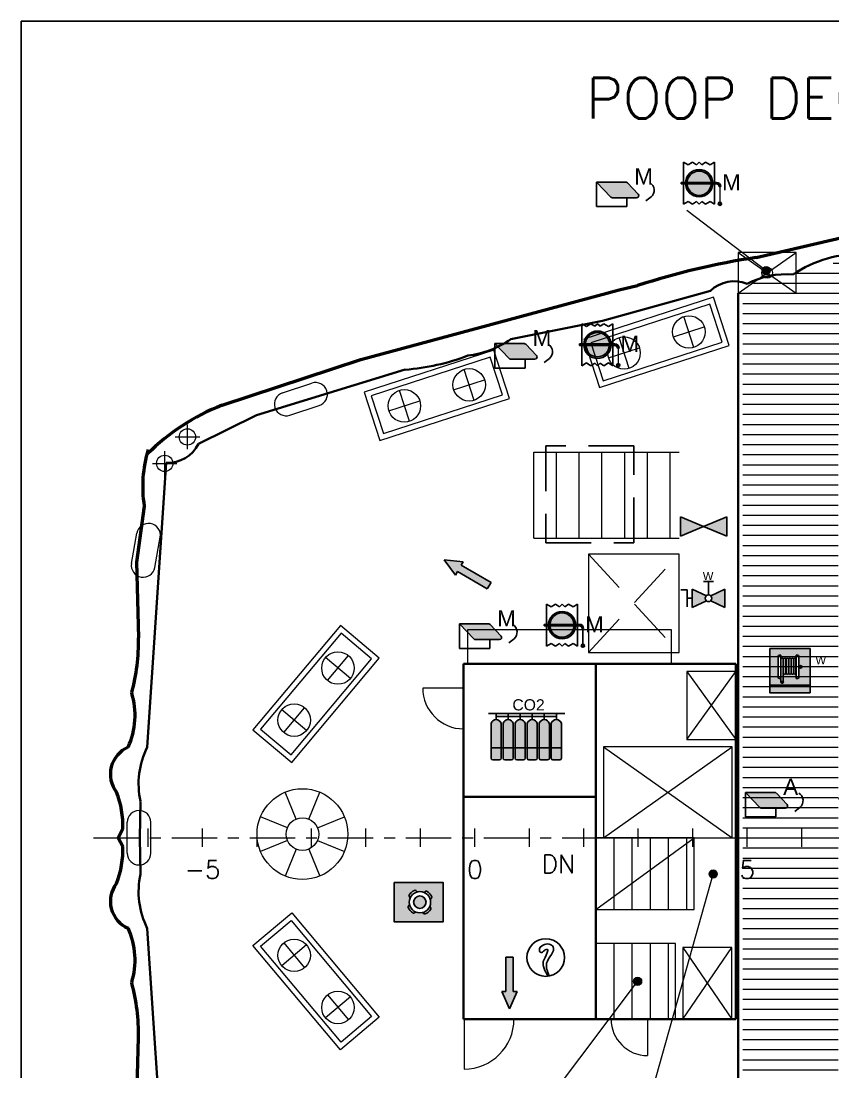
# Model space of a CAD drawing. Header units: millimetres. Extents: x -5000 to 92500, y -73000 to 27580.
# Drawn here: x -5000 to 3945, y -13581 to -2000 of the extents above; entities that cross this region are included whole.
import ezdxf
from ezdxf.enums import TextEntityAlignment as Align

# ---------------------------------------------------------------- set-up
doc = ezdxf.new("R2010")
doc.units = ezdxf.units.MM
doc.linetypes.add('CENTER_S', pattern=[860, 500, -120, 120, -120])
doc.linetypes.add('DASHED_S', pattern=[750, 500, -250])
for name, color, linetype, lineweight in [('CENTER', 1, 'CENTER_S', 18), ('DASHED', 8, 'DASHED_S', 25), ('DETAIL', 9, 'Continuous', 13), ('DOOR', 4, 'Continuous', 18), ('FRAMES', 7, 'Continuous', 18), ('HULL', 7, 'Continuous', 50), ('LEADER', 6, 'Continuous', 13), ('STAIR', 6, 'Continuous', 18), ('STRUCT', 7, 'Continuous', 35), ('SYM-FF', 1, 'Continuous', 18), ('SYM-LSA', 3, 'Continuous', 18), ('TEXT', 7, 'Continuous', 18)]:
    doc.layers.add(name, color=color, linetype=linetype, lineweight=lineweight)
for name, color, linetype in [('dotted', 140, 'Continuous'), ('FIRE LINE', 1, 'Continuous'), ('HATCH', 1, 'Continuous'), ('INER2', 151, 'Continuous'), ('SYMBOL', 31, 'Continuous'), ('VENT', 210, 'Continuous')]:
    doc.layers.add(name, color=color, linetype=linetype)
doc.styles.add('ARIAL', font='arial.ttf')
doc.styles.add('ROMANS', font='romans.shx')
picture_1 = doc.add_image_def('image1.png', size_in_pixel=(1175, 900))

# ---------------------------------------------------------------- blocks, each defined once
blk = doc.blocks.new('mm')
at = {"layer": 'HATCH'}
blk.add_hatch(color=3, dxfattribs=at).paths.add_polyline_path([(-2247.176, -952.897, 0.205997), (-2247.217, -952.88), (-2247.988, -952.88), (-2247.614, -953.276, 0.205997), (-2247.574, -953.293), (-2246.932, -953.293, 0.657476), (-2246.891, -953.199)])
at = {"layer": 'dotted', "color": 6}
for p, q in [((-2247.978, -952.88), (-2247.604, -953.276)), ((-2247.978, -952.88), (-2247.207, -952.88)), ((-2247.978, -953.527), (-2247.978, -952.88)), ((-2247.166, -952.897), (-2246.881, -953.199)), ((-2247.563, -953.293), (-2246.921, -953.293)), ((-2247.182, -953.293), (-2247.182, -953.527)), ((-2246.678, -953.38), (-2246.539, -953.273)), ((-2247.182, -953.527), (-2247.978, -953.527))]:
    blk.add_line(p, q, dxfattribs=at)
blk.add_lwpolyline([(-2246.678, -953.38), (-2246.539, -953.273)], dxfattribs=at)
for centre, radius, start, end in [((-2247.207, -952.935), 0.0558, 43.4403, 90), ((-2246.696, -953.096), 0.237, 311.7236, 57.1221), ((-2247.563, -953.237), 0.0558, 223.4403, 270), ((-2246.921, -953.237), 0.0558, 270, 43.4403)]:
    blk.add_arc(centre, radius, start, end, dxfattribs=at)
at = {"layer": 'dotted', "color": 6, "style": 'ARIAL'}
blk.add_text('M', height=0.424, dxfattribs=at).set_placement((-2246.984, -952.945))
blk = doc.blocks.new('VENT')
at = {"layer": 'INER2'}
h = blk.add_hatch(color=3, dxfattribs=at)
h.paths.add_polyline_path([(1723.919, -4113.066, 0.395683), (1723.599, -4113.366), (1723.919, -4113.366)])
h.paths.add_polyline_path([(1724.239, -4113.366, 0.395683), (1723.919, -4113.066), (1723.919, -4113.366)])
h.paths.add_polyline_path([(1723.919, -4113.407), (1723.919, -4113.708, 0.395683), (1724.239, -4113.407)])
h.paths.add_polyline_path([(1723.919, -4113.407), (1723.599, -4113.407, 0.395683), (1723.919, -4113.708)])
at = {"layer": 'SYMBOL'}
h = blk.add_hatch(color=256, dxfattribs=at)
h.paths.add_polyline_path([(1723.919, -4113.025), (1723.919, -4113.066, -0.414214), (1724.24, -4113.387), (1724.281, -4113.387, 0.414214)])
h.paths.add_polyline_path([(1723.919, -4113.066), (1723.919, -4113.025, 0.414214), (1723.557, -4113.387), (1723.598, -4113.387, -0.414214)])
h.paths.add_polyline_path([(1723.598, -4113.387), (1723.557, -4113.387, 0.414214), (1723.919, -4113.749), (1723.919, -4113.708, -0.414214)])
h.paths.add_polyline_path([(1724.281, -4113.387), (1724.24, -4113.387, -0.414214), (1723.919, -4113.708), (1723.919, -4113.749, 0.414214)])
h = blk.add_hatch(color=256, dxfattribs=at)
h.paths.add_polyline_path([(1723.919, -4113.366), (1723.599, -4113.366, 0.015921), (1723.598, -4113.387), (1723.919, -4113.387)])
h.paths.add_polyline_path([(1723.558, -4113.366), (1723.511, -4113.366), (1723.511, -4113.387), (1723.557, -4113.387, -0.014121)])
h.paths.add_polyline_path([(1723.511, -4113.366), (1723.448, -4113.366), (1723.448, -4113.387), (1723.511, -4113.387)])
h.paths.add_polyline_path([(1724.239, -4113.366), (1723.919, -4113.366), (1723.919, -4113.387), (1724.24, -4113.387, 0.015921)])
h.paths.add_polyline_path([(1724.327, -4113.366), (1724.28, -4113.366, -0.014121), (1724.281, -4113.387), (1724.327, -4113.387)])
h.paths.add_polyline_path([(1724.38, -4113.366), (1724.327, -4113.366), (1724.327, -4113.387), (1724.38, -4113.387)])
h = blk.add_hatch(color=256, dxfattribs=at)
h.paths.add_polyline_path([(1723.511, -4113.387), (1723.448, -4113.387), (1723.448, -4113.407), (1723.511, -4113.407)])
h.paths.add_polyline_path([(1723.557, -4113.387), (1723.511, -4113.387), (1723.511, -4113.407), (1723.558, -4113.407, -0.014121)])
blk.add_hatch(color=256, dxfattribs=at).paths.add_polyline_path([(1723.919, -4113.387), (1723.598, -4113.387, 0.015921), (1723.599, -4113.407), (1723.919, -4113.407)])
h = blk.add_hatch(color=256, dxfattribs=at)
h.paths.add_polyline_path([(1724.24, -4113.387), (1723.919, -4113.387), (1723.919, -4113.407), (1724.239, -4113.407, 0.015921)])
h.paths.add_polyline_path([(1724.327, -4113.387), (1724.281, -4113.387, -0.014121), (1724.28, -4113.407), (1724.327, -4113.407)])
h.paths.add_polyline_path([(1724.38, -4113.387), (1724.327, -4113.387), (1724.327, -4113.407), (1724.38, -4113.407)])
h = blk.add_hatch(color=256, dxfattribs=at)
h.paths.add_polyline_path([(1724.444, -4113.387), (1724.38, -4113.387), (1724.38, -4113.407, -0.414214), (1724.448, -4113.475), (1724.489, -4113.475, 0.24158)])
h.paths.add_polyline_path([(1724.38, -4113.366), (1724.38, -4113.387), (1724.444, -4113.387, 0.156931)])
h = blk.add_hatch(color=256, dxfattribs=at)
h.paths.add_polyline_path([(1724.425, -4113.93, 1), (1724.513, -4113.93, 1)])
h.paths.add_polyline_path([(1724.495, -4113.93, -1), (1724.443, -4113.93, -1)])
at = {"layer": 'dotted', "color": 6}
for p, q in [((1723.51, -4112.833), (1723.51, -4113.941)), ((1723.51, -4112.833), (1723.628, -4112.904)), ((1723.628, -4112.904), (1723.746, -4112.833)), ((1723.746, -4112.833), (1723.847, -4112.9)), ((1723.847, -4112.9), (1723.918, -4112.833)), ((1723.989, -4112.9), (1723.918, -4112.833)), ((1724.091, -4112.833), (1723.989, -4112.9)), ((1724.209, -4112.904), (1724.091, -4112.833)), ((1724.327, -4112.833), (1724.209, -4112.904)), ((1724.327, -4112.833), (1724.327, -4113.941)), ((1723.448, -4113.366), (1723.448, -4113.407)), ((1724.38, -4113.366), (1723.448, -4113.366)), ((1724.38, -4113.407), (1723.448, -4113.407)), ((1724.38, -4113.407), (1724.38, -4113.366)), ((1724.448, -4113.475), (1724.489, -4113.475)), ((1723.51, -4113.941), (1723.628, -4113.87)), ((1723.628, -4113.87), (1723.746, -4113.941)), ((1723.746, -4113.941), (1723.847, -4113.874)), ((1723.847, -4113.874), (1723.918, -4113.941)), ((1723.989, -4113.874), (1723.918, -4113.941)), ((1724.091, -4113.941), (1723.989, -4113.874)), ((1724.209, -4113.87), (1724.091, -4113.941)), ((1724.327, -4113.941), (1724.209, -4113.87))]:
    blk.add_line(p, q, dxfattribs=at)
for centre, radius in [((1723.918, -4113.387), 0.362), ((1723.918, -4113.387), 0.321), ((1724.468, -4113.93), 0.0438), ((1724.468, -4113.93), 0.0263)]:
    blk.add_circle(centre, radius, dxfattribs=at)
for radius in [0.109, 0.068]:
    blk.add_arc((1724.38, -4113.475), radius, 0, 90, dxfattribs=at)
at = {"layer": 'SYMBOL', "const_width": 0.0408}
blk.add_lwpolyline([(1724.469, -4113.475), (1724.469, -4113.886)], dxfattribs=at)
at = {"layer": 'dotted', "color": 6, "style": 'ARIAL'}
blk.add_text('M', height=0.424, dxfattribs=at).set_placement((1724.526, -4113.575))
blk = doc.blocks.new('FPR-MACHINERY SPACES VENTILATION FIRE DUMPING_FLAP')
at = {"layer": 'dotted', "color": 6, "xscale": 0.45989954711139, "yscale": 0.45989954711139}
blk.add_blockref('mm', (1033.084, 438.257), dxfattribs=at)
at = {"layer": 'VENT', "xscale": 0.45989954711139, "yscale": 0.45989954711139}
blk.add_blockref('VENT', (-792.344, 1891.759), dxfattribs=at)
blk = doc.blocks.new('LBOO')
at = {"layer": 'INER2'}
h = blk.add_hatch(color=80, dxfattribs=at)
h.paths.add_polyline_path([(-2246.855, -998.691), (-2246.855, -997.659), (-2248.152, -997.659), (-2248.152, -998.691)])
h.paths.add_polyline_path([(-2247.78, -998.317, -0.284827), (-2247.777, -998.287), (-2247.743, -998.245, -0.062965), (-2247.752, -998.175, -0.101775), (-2247.729, -998.063), (-2247.756, -998.017, -0.284827), (-2247.755, -997.986, -0.140554), (-2247.612, -997.864, -0.284827), (-2247.582, -997.868), (-2247.54, -997.902, -0.165802), (-2247.358, -997.916), (-2247.312, -997.888, -0.284827), (-2247.281, -997.889, -0.140554), (-2247.159, -998.032, -0.284827), (-2247.163, -998.063), (-2247.197, -998.104, -0.062965), (-2247.188, -998.175, -0.101775), (-2247.211, -998.286), (-2247.184, -998.332, -0.284827), (-2247.184, -998.363, -0.140554), (-2247.328, -998.485, -0.284827), (-2247.358, -998.482), (-2247.399, -998.448, -0.165802), (-2247.581, -998.434), (-2247.627, -998.461, -0.284827), (-2247.658, -998.46, -0.140554)])
h.paths.add_polyline_path([(-2247.635, -998.175, -1), (-2247.304, -998.175, -1)])
at = {"layer": 'dotted', "color": 6}
for p, q in [((-2247.729, -998.063), (-2247.756, -998.017)), ((-2247.54, -997.902), (-2247.582, -997.868)), ((-2247.358, -997.916), (-2247.312, -997.888)), ((-2247.197, -998.104), (-2247.163, -998.063)), ((-2247.743, -998.245), (-2247.777, -998.287)), ((-2247.211, -998.286), (-2247.184, -998.332)), ((-2247.581, -998.434), (-2247.627, -998.461)), ((-2247.399, -998.448), (-2247.358, -998.482))]:
    blk.add_line(p, q, dxfattribs=at)
blk.add_lwpolyline([(-2248.152, -997.659), (-2246.855, -997.659), (-2246.855, -998.691), (-2248.152, -998.691)], close=True, dxfattribs=at)
for radius in [0.282, 0.165]:
    blk.add_circle((-2247.47, -998.175), radius, dxfattribs=at)
for centre, radius, start, end in [((-2247.731, -998.002), 0.0289, 146.5847, 210.1781), ((-2247.47, -998.175), 0.342, 114.5816, 146.5847), ((-2247.6, -997.89), 0.0289, 50.9881, 114.5816), ((-2247.297, -997.913), 0.0289, 56.5847, 120.1781), ((-2247.47, -998.175), 0.342, 24.5816, 56.5847), ((-2247.185, -998.044), 0.0289, 320.9881, 24.5816), ((-2247.754, -998.305), 0.0289, 140.9881, 204.5816), ((-2247.47, -998.175), 0.342, 204.5816, 236.5847), ((-2247.209, -998.347), 0.0289, 326.5847, 30.1781), ((-2247.642, -998.436), 0.0289, 236.5847, 300.1781), ((-2247.34, -998.459), 0.0289, 230.9881, 294.5816), ((-2247.47, -998.175), 0.342, 294.5816, 326.5847)]:
    blk.add_arc(centre, radius, start, end, dxfattribs=at)
blk = doc.blocks.new('FPR-LIFE BUOYS')
at = {"layer": 'dotted', "color": 1, "xscale": 0.45989954711139, "yscale": 0.45989954711139}
blk.add_blockref('LBOO', (1033.626, 459.06), dxfattribs=at)
blk = doc.blocks.new('SM')
at = {"layer": 'dotted', "color": 6}
blk.add_circle((1942.533, -4084.514), 0.497, dxfattribs=at)
blk.add_spline([(1942.625, -4085.002), (1942.557, -4084.663), (1942.684, -4084.436), (1942.73, -4084.229), (1942.622, -4084.157), (1942.464, -4084.188), (1942.365, -4084.322), (1942.408, -4084.384), (1942.498, -4084.325), (1942.582, -4084.303), (1942.575, -4084.381), (1942.47, -4084.616), (1942.59, -4085.008)], degree=3, dxfattribs=at)
blk = doc.blocks.new('FPR-SMOKE DETECTOR')
at = {"layer": 'VENT', "color": 6, "xscale": 0.45989954711139, "yscale": 0.45989954711139}
blk.add_blockref('SM', (-893.37, 1878.466), dxfattribs=at)
blk = doc.blocks.new('c04')
at = {"layer": 'HATCH'}
h = blk.add_hatch(color=256, dxfattribs=at)
edge = h.paths.add_edge_path()
edge.add_line((1943.199, -4089.543), (1943.465, -4089.543))
edge.add_line((1943.465, -4089.543), (1943.465, -4088.9))
edge.add_arc((1943.332, -4088.932), 0.137, 13.3521, 166.6479)
edge.add_line((1943.199, -4088.9), (1943.199, -4089.543))
edge = h.paths.add_edge_path()
edge.add_line((1942.881, -4089.543), (1943.147, -4089.543))
edge.add_line((1943.147, -4089.543), (1943.147, -4088.9))
edge.add_arc((1943.014, -4088.932), 0.137, 13.3521, 166.6479)
edge.add_line((1942.881, -4088.9), (1942.881, -4089.543))
edge = h.paths.add_edge_path()
edge.add_line((1942.562, -4089.543), (1942.829, -4089.543))
edge.add_line((1942.829, -4089.543), (1942.829, -4088.9))
edge.add_arc((1942.696, -4088.932), 0.137, 13.3521, 166.6479)
edge.add_line((1942.562, -4088.9), (1942.562, -4089.543))
edge = h.paths.add_edge_path()
edge.add_line((1942.244, -4089.543), (1942.511, -4089.543))
edge.add_line((1942.511, -4089.543), (1942.511, -4088.9))
edge.add_arc((1942.377, -4088.932), 0.137, 13.3521, 166.6479)
edge.add_line((1942.244, -4088.9), (1942.244, -4089.543))
edge = h.paths.add_edge_path()
edge.add_line((1941.926, -4089.543), (1942.192, -4089.543))
edge.add_line((1942.192, -4089.543), (1942.192, -4088.9))
edge.add_arc((1942.059, -4088.932), 0.137, 13.3521, 166.6479)
edge.add_line((1941.926, -4088.9), (1941.926, -4089.543))
edge = h.paths.add_edge_path()
edge.add_line((1941.607, -4089.543), (1941.874, -4089.543))
edge.add_line((1941.874, -4089.543), (1941.874, -4088.9))
edge.add_arc((1941.741, -4088.932), 0.137, 13.3521, 166.6479)
edge.add_line((1941.607, -4088.9), (1941.607, -4089.543))
at = {"layer": 'VENT'}
h = blk.add_hatch(color=253, dxfattribs=at)
h.paths.add_polyline_path([(1943.465, -4089.543), (1943.199, -4089.543), (1943.199, -4089.817, 0.414214), (1943.244, -4089.862), (1943.421, -4089.862, 0.414214), (1943.465, -4089.817)])
h.paths.add_polyline_path([(1943.147, -4089.543), (1942.881, -4089.543), (1942.881, -4089.817, 0.414214), (1942.925, -4089.862), (1943.102, -4089.862, 0.414214), (1943.147, -4089.817)])
h.paths.add_polyline_path([(1942.829, -4089.543), (1942.562, -4089.543), (1942.562, -4089.817, 0.414214), (1942.607, -4089.862), (1942.784, -4089.862, 0.414214), (1942.829, -4089.817)])
h.paths.add_polyline_path([(1942.511, -4089.543), (1942.244, -4089.543), (1942.244, -4089.817, 0.414214), (1942.289, -4089.862), (1942.466, -4089.862, 0.414214), (1942.511, -4089.817)])
h.paths.add_polyline_path([(1942.192, -4089.543), (1941.926, -4089.543), (1941.926, -4089.817, 0.414214), (1941.971, -4089.862), (1942.148, -4089.862, 0.414214), (1942.192, -4089.817)])
h.paths.add_polyline_path([(1941.874, -4089.543), (1941.607, -4089.543), (1941.607, -4089.817, 0.414214), (1941.652, -4089.862), (1941.829, -4089.862, 0.414214), (1941.874, -4089.817)])
at = {"layer": 'dotted', "color": 6}
for p, q in [((1941.536, -4088.631), (1943.558, -4088.631)), ((1941.741, -4088.795), (1941.741, -4088.631)), ((1941.741, -4088.713), (1943.333, -4088.713)), ((1942.059, -4088.795), (1942.059, -4088.631)), ((1942.378, -4088.795), (1942.378, -4088.631)), ((1942.696, -4088.795), (1942.696, -4088.631)), ((1943.014, -4088.795), (1943.014, -4088.631)), ((1943.333, -4088.795), (1943.333, -4088.631)), ((1941.608, -4089.817), (1941.608, -4088.9)), ((1941.875, -4089.817), (1941.875, -4088.9)), ((1941.926, -4089.817), (1941.926, -4088.9)), ((1942.193, -4089.817), (1942.193, -4088.9)), ((1942.244, -4089.817), (1942.244, -4088.9)), ((1942.511, -4089.817), (1942.511, -4088.9)), ((1942.563, -4089.817), (1942.563, -4088.9)), ((1942.829, -4089.817), (1942.829, -4088.9)), ((1942.881, -4089.817), (1942.881, -4088.9)), ((1943.148, -4089.817), (1943.148, -4088.9)), ((1943.199, -4089.817), (1943.199, -4088.9)), ((1943.466, -4089.817), (1943.466, -4088.9)), ((1941.608, -4089.543), (1943.466, -4089.543)), ((1941.83, -4089.862), (1941.653, -4089.862)), ((1942.148, -4089.862), (1941.971, -4089.862)), ((1942.466, -4089.862), (1942.289, -4089.862)), ((1942.784, -4089.862), (1942.608, -4089.862)), ((1943.103, -4089.862), (1942.926, -4089.862)), ((1943.421, -4089.862), (1943.244, -4089.862))]:
    blk.add_line(p, q, dxfattribs=at)
for centre, radius, start, end in [((1941.741, -4088.932), 0.137, 13.3521, 166.6479), ((1942.059, -4088.932), 0.137, 13.3521, 166.6479), ((1942.378, -4088.932), 0.137, 13.3521, 166.6479), ((1942.696, -4088.932), 0.137, 13.3521, 166.6479), ((1943.014, -4088.932), 0.137, 13.3521, 166.6479), ((1943.333, -4088.932), 0.137, 13.3521, 166.6479), ((1941.653, -4089.817), 0.0449, 180, 270), ((1941.83, -4089.817), 0.0449, 270, 0), ((1941.971, -4089.817), 0.0449, 180, 270), ((1942.148, -4089.817), 0.0449, 270, 0), ((1942.289, -4089.817), 0.0449, 180, 270), ((1942.466, -4089.817), 0.0449, 270, 0), ((1942.608, -4089.817), 0.0449, 180, 270), ((1942.784, -4089.817), 0.0449, 270, 0), ((1942.926, -4089.817), 0.0449, 180, 270), ((1943.103, -4089.817), 0.0449, 270, 0), ((1943.244, -4089.817), 0.0449, 180, 270), ((1943.421, -4089.817), 0.0449, 270, 0)]:
    blk.add_arc(centre, radius, start, end, dxfattribs=at)
at = {"layer": 'dotted', "color": 6, "style": 'ARIAL'}
blk.add_text('CO2', height=0.2966, dxfattribs=at).set_placement((1942.172, -4088.554))
blk = doc.blocks.new('FPR-CO2 BOTTLES COMPARTMENT')
at = {"layer": 'VENT', "color": 2, "xscale": 0.45989954711139, "yscale": 0.45989954711139}
blk.add_blockref('c04', (-893.377, 1880.625), dxfattribs=at)
blk = doc.blocks.new('AV')
at = {"layer": 'HATCH'}
blk.add_hatch(color=5, dxfattribs=at).paths.add_polyline_path([(6018.552, -5952.493, 0.205997), (6018.524, -5952.481), (6017.989, -5952.481), (6018.249, -5952.755, 0.205997), (6018.277, -5952.768), (6018.722, -5952.768, 0.657476), (6018.75, -5952.702)])
at = {"layer": 'dotted', "color": 6}
for p, q in [((6017.996, -5952.48), (6018.255, -5952.754)), ((6017.996, -5952.48), (6018.53, -5952.48)), ((6017.996, -5952.929), (6017.996, -5952.48)), ((6018.559, -5952.492), (6018.756, -5952.701)), ((6018.283, -5952.767), (6018.728, -5952.767)), ((6018.547, -5952.767), (6018.547, -5952.929)), ((6018.896, -5952.827), (6018.993, -5952.753)), ((6018.547, -5952.929), (6017.996, -5952.929))]:
    blk.add_line(p, q, dxfattribs=at)
blk.add_lwpolyline([(6018.896, -5952.827), (6018.993, -5952.753)], dxfattribs=at)
for centre, radius, start, end in [((6018.53, -5952.519), 0.0387, 43.4403, 90), ((6018.884, -5952.63), 0.164, 311.7236, 57.1221), ((6018.283, -5952.728), 0.0387, 223.4403, 270), ((6018.728, -5952.728), 0.0387, 270, 43.4403)]:
    blk.add_arc(centre, radius, start, end, dxfattribs=at)
at = {"layer": 'dotted', "color": 6, "style": 'ARIAL'}
blk.add_text('A', height=0.294, dxfattribs=at).set_placement((6018.684, -5952.525))
blk = doc.blocks.new('FPR-ACC.SPACES VENTILATION FIRE DUMPING_FLAP')
at = {"layer": 'INER2'}
h = blk.add_hatch(color=5, dxfattribs=at)
h.paths.add_polyline_path([(0.537, 0.148, 0.395683), (0.389, 0.009), (0.537, 0.009)])
h.paths.add_polyline_path([(0.684, 0.009, 0.395683), (0.537, 0.148), (0.537, 0.009)])
h.paths.add_polyline_path([(0.537, -0.009), (0.537, -0.148, 0.395683), (0.684, -0.009)])
h.paths.add_polyline_path([(0.537, -0.009), (0.389, -0.009, 0.395683), (0.537, -0.148)])
at = {"layer": 'SYMBOL'}
h = blk.add_hatch(color=256, dxfattribs=at)
h.paths.add_polyline_path([(0.537, 0.166), (0.537, 0.148, -0.414214), (0.684, 0), (0.703, 0, 0.414214)])
h.paths.add_polyline_path([(0.537, 0.148), (0.537, 0.166, 0.414214), (0.37, 0), (0.389, 0, -0.414214)])
h.paths.add_polyline_path([(0.389, 0), (0.37, 0, 0.414214), (0.537, -0.166), (0.537, -0.148, -0.414214)])
h.paths.add_polyline_path([(0.703, 0), (0.684, 0, -0.414214), (0.537, -0.148), (0.537, -0.166, 0.414214)])
h = blk.add_hatch(color=256, dxfattribs=at)
h.paths.add_polyline_path([(0.537, 0.009), (0.389, 0.009, 0.015921), (0.389, 0), (0.537, 0)])
h.paths.add_polyline_path([(0.37, 0.009), (0.349, 0.009), (0.349, 0), (0.37, 0, -0.014121)])
h.paths.add_polyline_path([(0.349, 0.009), (0.32, 0.009), (0.32, 0), (0.349, 0)])
h.paths.add_polyline_path([(0.684, 0.009), (0.537, 0.009), (0.537, 0), (0.684, 0, 0.015921)])
h.paths.add_polyline_path([(0.724, 0.009), (0.703, 0.009, -0.014121), (0.703, 0), (0.724, 0)])
h.paths.add_polyline_path([(0.749, 0.009), (0.724, 0.009), (0.724, 0), (0.749, 0)])
h = blk.add_hatch(color=256, dxfattribs=at)
h.paths.add_polyline_path([(0.778, 0), (0.749, 0), (0.749, -0.009, -0.414214), (0.78, -0.041), (0.799, -0.041, 0.24158)])
h.paths.add_polyline_path([(0.749, 0.009), (0.749, 0), (0.778, 0, 0.156931)])
h = blk.add_hatch(color=256, dxfattribs=at)
h.paths.add_polyline_path([(0.349, 0), (0.32, 0), (0.32, -0.009), (0.349, -0.009)])
h.paths.add_polyline_path([(0.37, 0), (0.349, 0), (0.349, -0.009), (0.37, -0.009, -0.014121)])
blk.add_hatch(color=256, dxfattribs=at).paths.add_polyline_path([(0.537, 0), (0.389, 0, 0.015921), (0.389, -0.009), (0.537, -0.009)])
h = blk.add_hatch(color=256, dxfattribs=at)
h.paths.add_polyline_path([(0.684, 0), (0.537, 0), (0.537, -0.009), (0.684, -0.009, 0.015921)])
h.paths.add_polyline_path([(0.724, 0), (0.703, 0, -0.014121), (0.703, -0.009), (0.724, -0.009)])
h.paths.add_polyline_path([(0.749, 0), (0.724, 0), (0.724, -0.009), (0.749, -0.009)])
h = blk.add_hatch(color=256, dxfattribs=at)
h.paths.add_polyline_path([(0.769, -0.25, 1), (0.81, -0.25, 1)])
h.paths.add_polyline_path([(0.801, -0.25, -1), (0.777, -0.25, -1)])
at = {"layer": 'dotted', "color": 6}
for p, q in [((0.351, 0.255), (0.351, -0.255)), ((0.351, 0.255), (0.406, 0.222)), ((0.406, 0.222), (0.46, 0.255)), ((0.46, 0.255), (0.507, 0.224)), ((0.507, 0.224), (0.539, 0.255)), ((0.572, 0.224), (0.539, 0.255)), ((0.619, 0.255), (0.572, 0.224)), ((0.673, 0.222), (0.619, 0.255)), ((0.727, 0.255), (0.673, 0.222)), ((0.727, 0.255), (0.727, -0.255)), ((0.323, 0.009), (0.323, -0.009)), ((0.751, 0.009), (0.323, 0.009)), ((0.351, -0.255), (0.406, -0.222)), ((0.406, -0.222), (0.46, -0.255)), ((0.46, -0.255), (0.507, -0.224)), ((0.507, -0.224), (0.539, -0.255)), ((0.572, -0.224), (0.539, -0.255)), ((0.619, -0.255), (0.572, -0.224)), ((0.673, -0.222), (0.619, -0.255)), ((0.727, -0.255), (0.673, -0.222))]:
    blk.add_line(p, q, dxfattribs=at)
blk.add_circle((0.539, 0), 0.148, dxfattribs=at)
at = {"layer": 'SYMBOL'}
blk.add_line((0.78, -0.046), (0.799, -0.046), dxfattribs=at)
at = {"layer": 'SYMBOL', "const_width": 0.0188}
blk.add_lwpolyline([(0.789, -0.041), (0.789, -0.23)], dxfattribs=at)
at = {"layer": 'INER2', "color": 6, "xscale": 0.66362073343725, "yscale": 0.66362073343725}
blk.add_blockref('AV', (-3994.481, 3950.266), dxfattribs=at)
at = {"layer": 'dotted', "color": 6, "style": 'ARIAL'}
blk.add_text('A', height=0.195, dxfattribs=at).set_placement((0.818, -0.086))
blk = doc.blocks.new('FPR-ISOLATING VALVE')
at = {"layer": 'HATCH'}
h = blk.add_hatch(color=256, dxfattribs=at)
h.paths.add_polyline_path([(-0.001, 0), (-0.282, 0.117), (-0.282, -0.117)])
h.paths.add_polyline_path([(0.282, -0.117), (0.282, 0.117), (-0.001, 0)])
at = {"layer": 'dotted', "color": 6}
for p, q in [((-0.282, 0.117), (-0.282, -0.117)), ((-0.001, 0), (-0.282, 0.117)), ((0.282, 0.117), (-0.001, 0)), ((0.282, -0.117), (0.282, 0.117)), ((-0.282, -0.117), (-0.001, 0)), ((-0.001, 0), (0.282, -0.117))]:
    blk.add_line(p, q, dxfattribs=at)
blk = doc.blocks.new('hyd')
at = {"layer": 'FIRE LINE'}
for color, points in [(1, [(1942.494, -4114.805), (1942.122, -4114.633), (1942.122, -4115.111), (1942.494, -4114.939, -0.219445), (1942.463, -4114.872, -0.219445)]), (80, [(1942.608, -4114.805, -0.219445), (1942.639, -4114.872, -0.219445), (1942.608, -4114.939), (1942.981, -4115.111), (1942.981, -4114.633)])]:
    blk.add_hatch(color=color, dxfattribs=at).paths.add_polyline_path(points)
at = {"layer": 'dotted', "color": 6}
for p, q in [((1942.418, -4114.43), (1942.686, -4114.43)), ((1942.552, -4114.784), (1942.552, -4114.43)), ((1941.816, -4114.646), (1941.99, -4114.646)), ((1941.99, -4114.646), (1941.99, -4115.098)), ((1942.122, -4114.633), (1942.122, -4115.111)), ((1942.495, -4114.805), (1942.122, -4114.633)), ((1942.609, -4114.805), (1942.981, -4114.633)), ((1942.981, -4114.633), (1942.981, -4115.111)), ((1942.109, -4114.872), (1941.99, -4114.872)), ((1942.495, -4114.939), (1942.122, -4115.111)), ((1942.609, -4114.939), (1942.981, -4115.111))]:
    blk.add_line(p, q, dxfattribs=at)
blk.add_circle((1942.552, -4114.872), 0.088, dxfattribs=at)
at = {"layer": 'dotted', "color": 6, "style": 'ARIAL'}
blk.add_text('W', height=0.212, dxfattribs=at).set_placement((1942.4, -4114.388))
blk = doc.blocks.new('FPR-WATER FIRE HYDRANT')
at = {"layer": 'VENT', "color": 2, "xscale": 0.45989954711139, "yscale": 0.45989954711139}
blk.add_blockref('hyd', (-893.308, 1892.371), dxfattribs=at)
blk = doc.blocks.new('arro')
at = {"layer": 'INER2'}
blk.add_hatch(color=80, dxfattribs=at).paths.add_polyline_path([(1721.956, -4085.057), (1721.956, -4085.164), (1721.044, -4085.164), (1721.043, -4085.359), (1721.956, -4085.359), (1721.956, -4085.465), (1722.413, -4085.261)])
at = {"layer": 'dotted', "color": 6}
for p, q in [((1721.957, -4085.164), (1721.957, -4085.057)), ((1721.957, -4085.057), (1722.413, -4085.261)), ((1721.957, -4085.164), (1721.044, -4085.164)), ((1721.044, -4085.164), (1721.044, -4085.359)), ((1721.957, -4085.359), (1721.044, -4085.359)), ((1721.957, -4085.465), (1722.413, -4085.261)), ((1721.957, -4085.359), (1721.957, -4085.465))]:
    blk.add_line(p, q, dxfattribs=at)
blk = doc.blocks.new('FPR-PRIMARY MEANS OF ESCAPE')
at = {"layer": 'VENT', "color": 1, "xscale": 0.45989954711139, "yscale": 0.45989954711139}
blk.add_blockref('arro', (-791.822, 1878.81), dxfattribs=at)
blk = doc.blocks.new('box')
at = {"layer": 'VENT'}
h = blk.add_hatch(color=1, dxfattribs=at)
h.paths.add_polyline_path([(1943.159, -4115.599), (1942.093, -4115.599), (1942.093, -4116.565), (1943.159, -4116.565)])
h.paths.add_polyline_path([(1942.861, -4116.356, -0.360452), (1942.827, -4116.391), (1942.793, -4116.391), (1942.793, -4115.771), (1942.827, -4115.771, -0.374684), (1942.861, -4115.807), (1942.861, -4116.082), (1942.873, -4116.082, -1), (1942.944, -4116.082, -1), (1942.873, -4116.082), (1942.861, -4116.082)])
h.paths.add_polyline_path([(1942.732, -4116.266), (1942.732, -4115.863, -0.405451), (1942.787, -4115.863), (1942.787, -4116.266, -0.405451)])
h.paths.add_polyline_path([(1942.89, -4116.082, -1), (1942.927, -4116.082, -1)])
h.paths.add_polyline_path([(1942.725, -4116.266, -0.357785), (1942.664, -4116.266), (1942.664, -4115.863, -0.357785), (1942.725, -4115.863)])
h.paths.add_polyline_path([(1942.657, -4116.266, -0.357785), (1942.596, -4116.266), (1942.596, -4115.863, -0.357785), (1942.657, -4115.863)])
h.paths.add_polyline_path([(1942.589, -4116.266, -0.357785), (1942.528, -4116.266), (1942.528, -4115.863, -0.357785), (1942.589, -4115.863)])
h.paths.add_polyline_path([(1942.522, -4116.266, -0.357785), (1942.46, -4116.266), (1942.46, -4115.863, -0.357785), (1942.522, -4115.863)])
h.paths.add_polyline_path([(1942.454, -4116.465), (1942.392, -4116.465), (1942.392, -4115.863, -0.357785), (1942.454, -4115.863)])
h.paths.add_polyline_path([(1942.457, -4116.471), (1942.438, -4116.514), (1942.407, -4116.514), (1942.389, -4116.471)])
h.paths.add_polyline_path([(1942.386, -4116.391), (1942.352, -4116.391, -0.376553), (1942.318, -4116.354), (1942.318, -4115.807, -0.376553), (1942.352, -4115.771), (1942.386, -4115.771)])
blk.add_hatch(color=3, dxfattribs=at).paths.add_polyline_path([(1943.159, -4116.565), (1942.093, -4116.565), (1942.093, -4116.767), (1943.159, -4116.767)])
at = {"layer": 'dotted', "color": 6}
for p, q in [((1942.318, -4115.807), (1942.318, -4116.354)), ((1942.352, -4115.771), (1942.386, -4115.771)), ((1942.386, -4115.771), (1942.386, -4116.391)), ((1942.393, -4116.465), (1942.393, -4115.863)), ((1942.454, -4115.863), (1942.454, -4116.465)), ((1942.461, -4116.266), (1942.461, -4115.863)), ((1942.522, -4115.863), (1942.522, -4116.266)), ((1942.529, -4116.266), (1942.529, -4115.863)), ((1942.59, -4115.863), (1942.59, -4116.266)), ((1942.596, -4116.266), (1942.596, -4115.863)), ((1942.658, -4115.863), (1942.658, -4116.266)), ((1942.664, -4116.266), (1942.664, -4115.863)), ((1942.726, -4115.863), (1942.726, -4116.266)), ((1942.732, -4116.266), (1942.732, -4115.863)), ((1942.787, -4115.863), (1942.787, -4116.266)), ((1942.794, -4115.771), (1942.794, -4116.391)), ((1942.794, -4115.771), (1942.828, -4115.771)), ((1942.861, -4115.807), (1942.861, -4116.356)), ((1942.861, -4116.082), (1942.945, -4116.082)), ((1942.909, -4116.117), (1942.909, -4116.046)), ((1942.352, -4116.391), (1942.386, -4116.391)), ((1942.389, -4116.471), (1942.457, -4116.471)), ((1942.407, -4116.514), (1942.389, -4116.471)), ((1942.393, -4116.465), (1942.454, -4116.465)), ((1942.439, -4116.514), (1942.457, -4116.471)), ((1942.794, -4116.391), (1942.828, -4116.391)), ((1942.407, -4116.514), (1942.439, -4116.514))]:
    blk.add_line(p, q, dxfattribs=at)
for points in [[(1942.094, -4115.599), (1943.16, -4115.599), (1943.16, -4116.767), (1942.094, -4116.767)], [(1942.094, -4116.565), (1943.16, -4116.565), (1943.16, -4116.565), (1942.094, -4116.565)]]:
    blk.add_lwpolyline(points, close=True, dxfattribs=at)
for radius in [0.0356, 0.0187]:
    blk.add_circle((1942.909, -4116.082), radius, dxfattribs=at)
for centre, radius, start, end in [((1942.356, -4115.808), 0.0379, 95.977, 178.5131), ((1942.423, -4115.901), 0.0483, 50.6271, 129.3729), ((1942.491, -4115.901), 0.0483, 50.6271, 129.3729), ((1942.559, -4115.901), 0.0483, 50.6271, 129.3729), ((1942.627, -4115.901), 0.0483, 50.6271, 129.3729), ((1942.695, -4115.901), 0.0483, 50.6271, 129.3729), ((1942.76, -4115.892), 0.0393, 45.8464, 134.1536), ((1942.824, -4115.808), 0.0379, 1.4869, 84.023), ((1942.356, -4116.353), 0.0379, 181.4869, 264.023), ((1942.491, -4116.228), 0.0483, 230.6271, 309.3729), ((1942.559, -4116.228), 0.0483, 230.6271, 309.3729), ((1942.627, -4116.228), 0.0483, 230.6271, 309.3729), ((1942.695, -4116.228), 0.0483, 230.6271, 309.3729), ((1942.76, -4116.238), 0.0393, 225.8464, 314.1536), ((1942.824, -4116.353), 0.0379, 275.977, 358.5131)]:
    blk.add_arc(centre, radius, start, end, dxfattribs=at)
at = {"layer": 'dotted', "color": 6, "style": 'ARIAL'}
blk.add_text('W', height=0.212, dxfattribs=at).set_placement((1943.305, -4116.011))
blk = doc.blocks.new('FPR-FIRE BOX HOSE WITH NOZZLES')
at = {"layer": 'VENT', "color": 2, "xscale": 0.45989954711139, "yscale": 0.45989954711139}
blk.add_blockref('box', (-893.447, 1893.031), dxfattribs=at)

msp = doc.modelspace()

# ---------------------------------------------------------------- hatches: boundary and pattern name
at = {"layer": 'DETAIL'}
h = msp.add_hatch(dxfattribs=at)
h.set_pattern_fill('LINE', scale=35)
h.paths.add_polyline_path([(2950, -4920), (5000, -4400), (9300, -3960), (15000, -3710), (15000, -6160), (14230, -6160), (14230, -6520), (4000, -6520), (4000, -15480), (14230, -15480), (14230, -15840), (15000, -15840), (15000, -18290), (9300, -18040), (5000, -17600), (2950, -17080)])
at = {"layer": 'LEADER'}
h = msp.add_hatch(color=7, dxfattribs=at)
h.dxf.hatch_style = 1
h.paths.add_polyline_path([(3253, -4750), (3240, -4718), (3208, -4705), (3176, -4718), (3163, -4750), (3176, -4782), (3208, -4795), (3240, -4782)])
h = msp.add_hatch(color=7, dxfattribs=at)
h.dxf.hatch_style = 1
h.paths.add_polyline_path([(2670, -11400), (2657, -11368), (2625, -11355), (2593, -11368), (2580, -11400), (2593, -11432), (2625, -11445), (2657, -11432)])
h = msp.add_hatch(color=7, dxfattribs=at)
h.dxf.hatch_style = 1
h.paths.add_polyline_path([(1837, -12583), (1824, -12551), (1792, -12538), (1760, -12551), (1747, -12583), (1760, -12615), (1792, -12628), (1824, -12615)])

# ---------------------------------------------------------------- linework, layer by layer
at = {"layer": 'CENTER'}
msp.add_line((-4200, -11000), (16800, -11000), dxfattribs=at)
at = {"layer": 'DASHED'}
for p, q in [((1750, -6680), (780, -6680)), ((780, -6680), (780, -7750)), ((1750, -7750), (1750, -6680)), ((780, -7750), (1750, -7750)), ((1250, -8960), (2250, -7875)), ((1250, -7875), (2250, -8960))]:
    msp.add_line(p, q, dxfattribs=at)
at = {"layer": 'DETAIL'}
for p, q in [((3540, -4550), (2900, -4550)), ((2900, -4550), (2900, -5000)), ((2900, -5000), (3540, -4550)), ((2900, -4550), (3540, -5000)), ((3540, -5000), (3540, -4550)), ((2627, -5044), (1200, -5507)), ((2800, -5577), (2627, -5044)), ((2900, -5000), (3540, -5000)), ((2588, -5120), (1276, -5546)), ((2724, -5538), (2588, -5120)), ((2412, -5597), (2301, -5256)), ((2186, -5481), (2527, -5371)), ((1200, -5507), (1373, -6040)), ((1276, -5546), (1412, -5964)), ((1412, -5964), (2724, -5538)), ((1699, -5828), (1588, -5487)), ((207, -5627), (-1220, -6090)), ((380, -6160), (207, -5627)), ((1373, -6040), (2800, -5577)), ((1473, -5713), (1814, -5603)), ((168, -5703), (-1144, -6129)), ((304, -6121), (168, -5703)), ((-8, -6180), (-119, -5839)), ((-2119, -6096), (-1795, -5991)), ((-234, -6064), (107, -5954)), ((-1220, -6090), (-1047, -6623)), ((-1144, -6129), (-1008, -6547)), ((-1008, -6547), (304, -6121)), ((-721, -6411), (-832, -6070)), ((-2039, -6343), (-1715, -6238)), ((-1047, -6623), (380, -6160)), ((-947, -6296), (-606, -6186)), ((-3167, -6718), (-3167, -6448)), ((-3302, -6583), (-3032, -6583)), ((-3417, -7010), (-3417, -6740)), ((-3552, -6875), (-3282, -6875)), ((-3783, -7978), (-3724, -7643)), ((-3526, -8023), (-3467, -7688)), ((2250, -7875), (1250, -7875)), ((1250, -7875), (1250, -8960)), ((2250, -8960), (2250, -7875)), ((-1482, -8662), (-2447, -9812)), ((-1053, -9022), (-1482, -8662)), ((-1475, -8747), (-2362, -9804)), ((-1138, -9030), (-1475, -8747)), ((2167, -8710), (-80, -8710)), ((-80, -8710), (-80, -9083)), ((2167, -9083), (2167, -8710)), ((-2025, -10087), (-1138, -9030)), ((-2018, -10172), (-1053, -9022)), ((-1372, -9245), (-1646, -9015)), ((-1624, -9267), (-1394, -8992)), ((1250, -8960), (2250, -8960)), ((-80, -9083), (2167, -9083)), ((2875, -9167), (2333, -9167)), ((2333, -9167), (2333, -9917)), ((2333, -9917), (2875, -9167)), ((2333, -9167), (2875, -9917)), ((2875, -9917), (2875, -9167)), ((-1854, -9819), (-2128, -9589)), ((-2106, -9842), (-1876, -9567)), ((-2447, -9812), (-2018, -10172)), ((-2362, -9804), (-2025, -10087)), ((2333, -9917), (2875, -9917)), ((2833, -10000), (1417, -10000)), ((1417, -10000), (1417, -11000)), ((1417, -11000), (2833, -10000)), ((1417, -10000), (2833, -11000)), ((2833, -11000), (2833, -10000)), ((-1969, -10794), (-2091, -10498)), ((-1831, -10794), (-1709, -10498)), ((-2066, -10891), (-2362, -10769)), ((-1734, -10891), (-1438, -10769)), ((-3830, -11170), (-3830, -10830)), ((-3570, -11170), (-3570, -10830)), ((1417, -11000), (2833, -11000)), ((-2066, -11029), (-2362, -11151)), ((-1734, -11029), (-1438, -11151)), ((-1969, -11126), (-2091, -11422)), ((-1831, -11126), (-1709, -11422)), ((-2447, -12188), (-2018, -11828)), ((-2362, -12196), (-2025, -11913)), ((-2025, -11913), (-1138, -12970)), ((-2018, -11828), (-1053, -12978)), ((-2106, -12158), (-1876, -12433)), ((-1482, -13338), (-2447, -12188)), ((-1475, -13253), (-2362, -12196)), ((-1854, -12181), (-2128, -12411)), ((2830, -12208), (2290, -12208)), ((2290, -12208), (2290, -13000)), ((2290, -13000), (2830, -12208)), ((2290, -12208), (2830, -13000)), ((2830, -13000), (2830, -12208)), ((-1624, -12733), (-1394, -13008)), ((-1372, -12755), (-1646, -12985)), ((-1138, -12970), (-1475, -13253)), ((-1053, -12978), (-1482, -13338)), ((2290, -13000), (2830, -13000))]:
    msp.add_line(p, q, dxfattribs=at)
for centre, radius in [((3220, -4775), 60), ((2357, -5426), 179), ((1643, -5658), 179), ((-63, -6009), 179), ((-777, -6241), 179), ((-3167, -6583), 90), ((-3417, -6875), 90), ((-1509, -9130), 179), ((-1991, -9704), 179), ((-1900, -10960), 500), ((-1900, -10960), 180), ((-1991, -12296), 179), ((-1509, -12870), 179)]:
    msp.add_circle(centre, radius, dxfattribs=at)
for centre, start, end in [((-1755, -6114), 288, 108), ((-2079, -6220), 108, 288), ((-3595, -7666), 350, 170), ((-3655, -8000), 170, 350), ((-3700, -10830), 0, 180), ((-3700, -11170), 180, 0)]:
    msp.add_arc(centre, 130, start, end, dxfattribs=at)
at = {"layer": 'DOOR'}
for p, q in [((-125, -9350), (-575, -9350)), ((-120, -13000), (-120, -13550)), ((1900, -13000), (1900, -13400))]:
    msp.add_line(p, q, dxfattribs=at)
for centre, radius, start, end in [((-125, -9350), 450, 180, 270), ((-120, -13000), 550, 270, 0), ((1900, -13000), 400, 180, 270)]:
    msp.add_arc(centre, radius, start, end, dxfattribs=at)
at = {"layer": 'FRAMES'}
for p, q in [((-3600, -11100), (-3600, -10900)), ((-3000, -11100), (-3000, -10900)), ((-2400, -11100), (-2400, -10900)), ((-1800, -11100), (-1800, -10900)), ((-1200, -11100), (-1200, -10900)), ((-600, -11100), (-600, -10900)), ((0, -11100), (0, -10900)), ((600, -11100), (600, -10900)), ((1200, -11100), (1200, -10900)), ((1800, -11100), (1800, -10900)), ((2400, -11100), (2400, -10900)), ((3000, -11100), (3000, -10900)), ((3600, -11100), (3600, -10900))]:
    msp.add_line(p, q, dxfattribs=at)
at = {"layer": 'HULL'}
for p, q in [((3098, -4605), (4903, -4185)), ((-1258, -5729), (1591, -4962)), ((1591, -4962), (1792, -4914)), ((-2786, -6234), (-1258, -5729)), ((-3644, -7345), (-3727, -7964)), ((-3727, -7964), (-3706, -8798)), ((-3879, -10903), (-3930, -11000)), ((-3879, -11097), (-3930, -11000)), ((-3727, -14036), (-3706, -13202))]:
    msp.add_line(p, q, dxfattribs=at)
for centre, radius, start, end in [((4360, -12852), 8342, 98.7044, 107.9283), ((-1926, -8448), 2375, 111.2133, 135.0883), ((-2255, -7130), 1405, 163.1712, 188.8004), ((-5813, -8842), 2108, 344.5761, 1.1981), ((-4593, -9651), 849, 335.5461, 17.0159), ((-3695, -10299), 321, 112.9745, 218.1158), ((-4857, -10860), 979, 357.4718, 21.7563), ((-4857, -11140), 979, 338.2437, 2.5282), ((-3695, -11701), 321, 141.8842, 247.0255), ((-4593, -12349), 849, 342.9841, 24.4539), ((-5813, -13158), 2108, 358.8019, 15.4239)]:
    msp.add_arc(centre, radius, start, end, dxfattribs=at)
at = {"layer": 'LEADER'}
for p, q in [((2333, -4083), (3208, -4750)), ((850, -17700), (2625, -11400)), ((-2000, -17625), (1792, -12583))]:
    msp.add_line(p, q, dxfattribs=at)
for centre in [(3208, -4750), (2625, -11400), (1792, -12583)]:
    msp.add_circle(centre, 45, dxfattribs=at)
at = {"layer": 'STAIR'}
for p, q in [((650, -6750), (2250, -6750)), ((650, -7700), (650, -6750)), ((900, -7700), (900, -6750)), ((1150, -7700), (1150, -6750)), ((1400, -7700), (1400, -6750)), ((1650, -7700), (1650, -6750)), ((1900, -7700), (1900, -6750)), ((2150, -7700), (2150, -6750)), ((650, -7700), (2250, -7700)), ((2417, -11000), (1333, -11000)), ((1333, -11000), (1333, -11790)), ((1333, -11790), (2417, -11000)), ((1533, -11790), (1533, -11000)), ((1733, -11790), (1733, -11000)), ((1933, -11790), (1933, -11000)), ((2133, -11790), (2133, -11000)), ((2333, -11790), (2333, -11000)), ((2417, -11790), (2417, -11000)), ((1333, -11790), (2417, -11790)), ((2208, -12166), (1333, -12166)), ((1333, -12166), (1333, -13000)), ((1533, -13000), (1533, -12166)), ((1733, -13000), (1733, -12166)), ((1933, -13000), (1933, -12166)), ((2133, -13000), (2133, -12166)), ((2208, -13000), (2208, -12166)), ((1333, -13000), (2208, -13000))]:
    msp.add_line(p, q, dxfattribs=at)
at = {"layer": 'STRUCT'}
for p, q in [((1405, -5305), (2594, -4972)), ((2900, -5000), (2900, -11000)), ((395, -5506), (1405, -5305)), ((-2407, -6343), (-769, -5842)), ((-3044, -6661), (-2407, -6343)), ((-3400, -6870), (-3610, -10001)), ((2875, -9083), (-125, -9083)), ((-125, -9083), (-125, -13000)), ((1333, -9083), (1333, -13000)), ((2875, -13000), (2875, -9083)), ((-3684, -10599), (-3690, -11000)), ((-125, -10550), (1333, -10550)), ((-3684, -11401), (-3690, -11000)), ((2900, -17000), (2900, -11000)), ((-3400, -15130), (-3610, -11999)), ((-125, -13000), (2875, -13000))]:
    msp.add_line(p, q, dxfattribs=at)
for centre, radius, start, end in [((4235, -5863), 1295, 87.1941, 124.3514), ((3427, -5725), 934, 85.1946, 117.2733), ((2857, -5252), 384, 68.3877, 133.1806), ((-193, -4676), 1017, 276.3792, 305.3102), ((-945, -3450), 2399, 274.215, 291.1541), ((-3386, -6486), 384, 267.9846, 332.8838), ((-2814, -10403), 891, 153.2017, 192.6974), ((-2814, -11597), 891, 167.3026, 206.7983)]:
    msp.add_arc(centre, radius, start, end, dxfattribs=at)

# ---------------------------------------------------------------- block references
at = {"layer": 'SYM-FF', "xscale": 906.54, "yscale": 906.54}
for name, p in [('FPR-MACHINERY SPACES VENTILATION FIRE DUMPING_FLAP', (2030, -3800)), ('FPR-MACHINERY SPACES VENTILATION FIRE DUMPING_FLAP', (910, -5580)), ('FPR-ISOLATING VALVE', (2520, -7570)), ('FPR-WATER FIRE HYDRANT', (2510, -8310)), ('FPR-MACHINERY SPACES VENTILATION FIRE DUMPING_FLAP', (520, -8670)), ('FPR-FIRE BOX HOSE WITH NOZZLES', (3500, -9160)), ('FPR-CO2 BOTTLES COMPARTMENT', (570, -9870)), ('FPR-ACC.SPACES VENTILATION FIRE DUMPING_FLAP', (3720, -10570)), ('FPR-SMOKE DETECTOR', (780, -12320))]:
    msp.add_blockref(name, p, dxfattribs=at)
at = {"layer": 'SYM-LSA', "xscale": 906.54, "yscale": 906.54}
for p, rotation in [((-90, -8080), 150), ((380, -12600), 270)]:
    msp.add_blockref('FPR-PRIMARY MEANS OF ESCAPE', p, dxfattribs=dict(at, rotation=rotation))
msp.add_blockref('FPR-LIFE BUOYS', (-620, -11710), dxfattribs=at)

# ---------------------------------------------------------------- texts
at = {"layer": 'FRAMES', "style": 'ROMANS'}
for s, p in [('-5', (-3000, -11350)), ('0', (0, -11350)), ('5', (3000, -11350))]:
    msp.add_text(s, height=200, dxfattribs=at).set_placement(p, align=Align.MIDDLE_CENTER)
at = {"layer": 'TEXT', "style": 'ROMANS'}
for s, height, p in [('POOP DECK', 450, (3000, -2850)), ('DN', 200, (920, -11290))]:
    msp.add_text(s, height=height, dxfattribs=at).set_placement(p, align=Align.MIDDLE_CENTER)

# ---------------------------------------------------------------- pictures from other files: only their frames are drawn
at = {"layer": '0-REFERENCE-IMAGE'}
image = msp.add_image(picture_1, insert=(-5000, -20000), size_in_units=(23500, 18000), dxfattribs=dict(at, fade=50))

doc.saveas('drawing.dxf')
